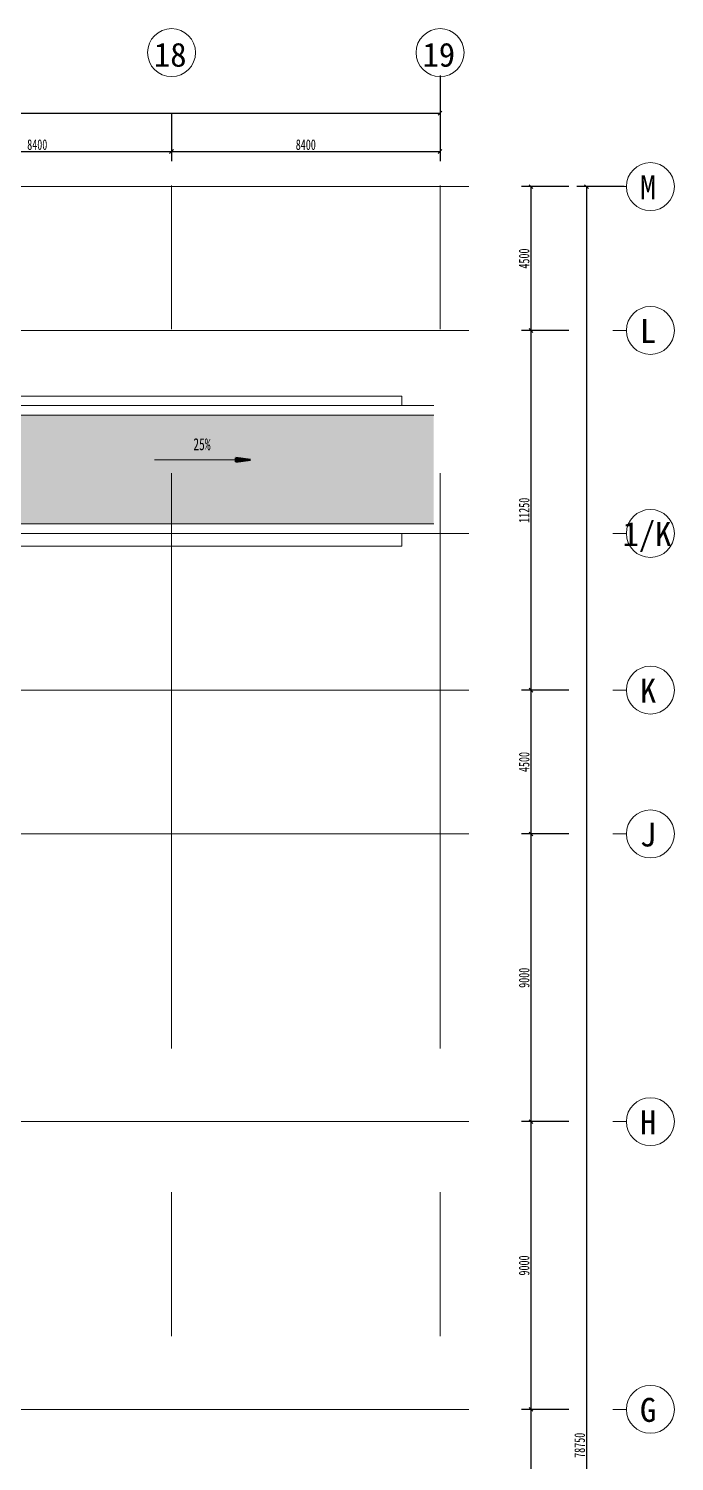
# Model space of a CAD drawing. Header units: millimetres. Extents: x 124696 to 347024, y 412631 to 564609.
# Drawn here: x 288003 to 308200, y 499725 to 544544 of the extents above; entities that cross this region are included whole.
import ezdxf

# ---------------------------------------------------------------- set-up
doc = ezdxf.new("R2010")
doc.units = ezdxf.units.MM
doc.header["$LTSCALE"] = 1500
doc.header["$MEASUREMENT"] = 0
doc.linetypes.add('二层平面图$0$轴网线_12_3_3_3 mm', pattern=[21, 12, -3, 3, -3])
doc.layers.add('0-建筑底图', color=7, linetype='Continuous')
for name, color, linetype, lineweight in [('二层平面图$0$A-ANNO-AXIS-TEXT', 7, 'Continuous', 15), ('二层平面图$0$A-DRAN-NOTE', 245, 'Continuous', 15), ('二层平面图$0$A-DRAN-NOTE-1', 245, 'Continuous', 50), ('二层平面图$0$A-LINE', 7, 'Continuous', 9), ('二层平面图$0$ANNO-DIMS', 3, 'Continuous', 15), ('二层平面图$0$ANNO-DOTE-1', 10, '二层平面图$0$轴网线_12_3_3_3 mm', 15), ('二层平面图$0$FLOR-PATT', 99, 'Continuous', 9)]:
    doc.layers.add(name, color=color, linetype=linetype, lineweight=lineweight)
doc.styles.add('二层平面图$0$黑体', font='simhei.ttf', dxfattribs={"width": 0.7, "height": 375})
doc.styles.add('二层平面图$0$黑体_3', font='simhei.ttf', dxfattribs={"height": 750})
doc.styles.add('二层平面图$0$黑体_5', font='simhei.ttf', dxfattribs={"width": 0.7, "height": 330})
doc.dimstyles.new('二层平面图$0$直线_2_2mm_黑体_引线_文字在上', dxfattribs={"dimscale": 304.8, "dimtxt": 412.811453, "dimasz": 0.393701, "dimexe": 0.984252, "dimexo": 0.0625, "dimgap": 0.147638, "dimtad": 1, "dimdec": 0, "dimzin": 0, "dimdsep": 46, "dimtxsty": '二层平面图$0$黑体_5', "dimblk1": '二层平面图$0$_Oblique', "dimblk2": '二层平面图$0$_Oblique', "dimsah": 1, "dimcen": 0.09, "dimazin": 0, "dimtfac": 1, "dimtdec": 4, "dimtix": 1, "dimtmove": 0, "dimatfit": 3, "dimfxl": 3.937008, "dimfxlon": 1, "dimtvp": 1, "dimtolj": 1, "dimtzin": 0, "dimarcsym": 2})
doc.dimstyles.new('二层平面图$0$直线_2_2mm_黑体_引线_文字在上_3', dxfattribs={"dimscale": 304.8, "dimtxt": 412.811453, "dimasz": 0.393701, "dimexe": 0.984252, "dimexo": 0.0625, "dimgap": 0.147638, "dimtad": 1, "dimdec": 0, "dimzin": 0, "dimdsep": 46, "dimtxsty": '二层平面图$0$黑体_5', "dimblk1": '二层平面图$0$_Oblique', "dimblk2": '二层平面图$0$_Oblique', "dimsah": 1, "dimcen": 0.09, "dimazin": 0, "dimtfac": 1, "dimtdec": 4, "dimtix": 1, "dimtmove": 0, "dimatfit": 3, "dimfxl": 3.937008, "dimfxlon": 1, "dimtvp": 1, "dimtolj": 1, "dimtzin": 0, "dimarcsym": 2})

# ---------------------------------------------------------------- blocks, each defined once
blk = doc.blocks.new('二层平面图$0$轴网 - 10mm圆_主轴号-315064-104-2F')
at = {"layer": '二层平面图$0$A-ANNO-AXIS-TEXT'}
blk.add_circle((0, 0), 5, dxfattribs=at)
blk = doc.blocks.new('二层平面图$0$_Oblique')
at = {"color": 0, "linetype": 'ByBlock', "lineweight": -2}
blk.add_line((-0.5, -0.5), (0.5, 0.5), dxfattribs=at)
blk = doc.blocks.new('*D2304')
at = {"layer": '二层平面图$0$ANNO-DIMS', "color": 0, "lineweight": -2, "transparency": 16777216}
for p, q in [((159724, 83250), (158243, 83250)), ((158543, 83250), (158543, 78750)), ((159724, 78750), (158243, 78750))]:
    blk.add_line(p, q, dxfattribs=at)
at = {"layer": '二层平面图$0$ANNO-DIMS', "color": 0, "lineweight": -2, "transparency": 16777216, "xscale": 120, "yscale": 120, "zscale": 120}
for p, rotation in [((158543, 83250), 90), ((158543, 78750), 270)]:
    blk.add_blockref('二层平面图$0$_Oblique', p, dxfattribs=dict(at, rotation=rotation))
at = {"layer": '二层平面图$0$ANNO-DIMS', "color": 0, "transparency": 16777216, "insert": (158331, 81000), "char_height": 330, "width": 806.42, "attachment_point": 5, "rotation": 90, "style": '二层平面图$0$黑体_5'}
blk.add_mtext('\\A1;4500', dxfattribs=at)
blk = doc.blocks.new('*D2305')
at = {"layer": '二层平面图$0$ANNO-DIMS', "color": 0, "lineweight": -2, "transparency": 16777216}
for p, q in [((159724, 78750), (158243, 78750)), ((158543, 78750), (158543, 67500)), ((159724, 67500), (158243, 67500))]:
    blk.add_line(p, q, dxfattribs=at)
at = {"layer": '二层平面图$0$ANNO-DIMS', "color": 0, "lineweight": -2, "transparency": 16777216, "xscale": 120, "yscale": 120, "zscale": 120}
for p, rotation in [((158543, 78750), 90), ((158543, 67500), 270)]:
    blk.add_blockref('二层平面图$0$_Oblique', p, dxfattribs=dict(at, rotation=rotation))
at = {"layer": '二层平面图$0$ANNO-DIMS', "color": 0, "transparency": 16777216, "insert": (158331, 73125), "char_height": 330, "width": 1008.03, "attachment_point": 5, "rotation": 90, "style": '二层平面图$0$黑体_5'}
blk.add_mtext('\\A1;11250', dxfattribs=at)
blk = doc.blocks.new('*D2259')
at = {"layer": '二层平面图$0$ANNO-DIMS', "color": 0, "lineweight": -2, "transparency": 16777216}
for p, q in [((159724, 67500), (158243, 67500)), ((158543, 67500), (158543, 63000)), ((159724, 63000), (158243, 63000))]:
    blk.add_line(p, q, dxfattribs=at)
at = {"layer": '二层平面图$0$ANNO-DIMS', "color": 0, "lineweight": -2, "transparency": 16777216, "xscale": 120, "yscale": 120, "zscale": 120}
for p, rotation in [((158543, 67500), 90), ((158543, 63000), 270)]:
    blk.add_blockref('二层平面图$0$_Oblique', p, dxfattribs=dict(at, rotation=rotation))
at = {"layer": '二层平面图$0$ANNO-DIMS', "color": 0, "transparency": 16777216, "insert": (158331, 65250), "char_height": 330, "width": 806.42, "attachment_point": 5, "rotation": 90, "style": '二层平面图$0$黑体_5'}
blk.add_mtext('\\A1;4500', dxfattribs=at)
blk = doc.blocks.new('*D2260')
at = {"layer": '二层平面图$0$ANNO-DIMS', "color": 0, "lineweight": -2, "transparency": 16777216}
for p, q in [((159724, 63000), (158243, 63000)), ((158543, 63000), (158543, 54000)), ((159724, 54000), (158243, 54000))]:
    blk.add_line(p, q, dxfattribs=at)
at = {"layer": '二层平面图$0$ANNO-DIMS', "color": 0, "lineweight": -2, "transparency": 16777216, "xscale": 120, "yscale": 120, "zscale": 120}
for p, rotation in [((158543, 63000), 90), ((158543, 54000), 270)]:
    blk.add_blockref('二层平面图$0$_Oblique', p, dxfattribs=dict(at, rotation=rotation))
at = {"layer": '二层平面图$0$ANNO-DIMS', "color": 0, "transparency": 16777216, "insert": (158331, 58500), "char_height": 330, "width": 806.42, "attachment_point": 5, "rotation": 90, "style": '二层平面图$0$黑体_5'}
blk.add_mtext('\\A1;9000', dxfattribs=at)
blk = doc.blocks.new('*D2261')
at = {"layer": '二层平面图$0$ANNO-DIMS', "color": 0, "lineweight": -2, "transparency": 16777216}
for p, q in [((159724, 54000), (158243, 54000)), ((158543, 54000), (158543, 45000)), ((159724, 45000), (158243, 45000))]:
    blk.add_line(p, q, dxfattribs=at)
at = {"layer": '二层平面图$0$ANNO-DIMS', "color": 0, "lineweight": -2, "transparency": 16777216, "xscale": 120, "yscale": 120, "zscale": 120}
for p, rotation in [((158543, 54000), 90), ((158543, 45000), 270)]:
    blk.add_blockref('二层平面图$0$_Oblique', p, dxfattribs=dict(at, rotation=rotation))
at = {"layer": '二层平面图$0$ANNO-DIMS', "color": 0, "transparency": 16777216, "insert": (158331, 49500), "char_height": 330, "width": 806.42, "attachment_point": 5, "rotation": 90, "style": '二层平面图$0$黑体_5'}
blk.add_mtext('\\A1;9000', dxfattribs=at)
blk = doc.blocks.new('*D2262')
at = {"layer": '二层平面图$0$ANNO-DIMS', "color": 0, "lineweight": -2, "transparency": 16777216}
for p, q in [((159724, 45000), (158243, 45000)), ((158543, 45000), (158543, 36000)), ((159724, 36000), (158243, 36000))]:
    blk.add_line(p, q, dxfattribs=at)
at = {"layer": '二层平面图$0$ANNO-DIMS', "color": 0, "lineweight": -2, "transparency": 16777216, "xscale": 120, "yscale": 120, "zscale": 120}
for p, rotation in [((158543, 45000), 90), ((158543, 36000), 270)]:
    blk.add_blockref('二层平面图$0$_Oblique', p, dxfattribs=dict(at, rotation=rotation))
at = {"layer": '二层平面图$0$ANNO-DIMS', "color": 0, "transparency": 16777216, "insert": (158331, 40500), "char_height": 330, "width": 806.42, "attachment_point": 5, "rotation": 90, "style": '二层平面图$0$黑体_5'}
blk.add_mtext('\\A1;9000', dxfattribs=at)
blk = doc.blocks.new('*D2267')
at = {"layer": '二层平面图$0$ANNO-DIMS', "color": 0, "lineweight": -2, "transparency": 16777216}
for p, q in [((161462, 83250), (159981, 83250)), ((160281, 83250), (160281, 4500)), ((161462, 4500), (159981, 4500))]:
    blk.add_line(p, q, dxfattribs=at)
at = {"layer": '二层平面图$0$ANNO-DIMS', "color": 0, "lineweight": -2, "transparency": 16777216, "xscale": 120, "yscale": 120, "zscale": 120}
for p, rotation in [((160281, 83250), 90), ((160281, 4500), 270)]:
    blk.add_blockref('二层平面图$0$_Oblique', p, dxfattribs=dict(at, rotation=rotation))
at = {"layer": '二层平面图$0$ANNO-DIMS', "color": 0, "transparency": 16777216, "insert": (160069, 43875), "char_height": 330, "width": 1008.03, "attachment_point": 5, "rotation": 90, "style": '二层平面图$0$黑体_5'}
blk.add_mtext('\\A1;78750', dxfattribs=at)
blk = doc.blocks.new('*D2684')
at = {"layer": '二层平面图$0$ANNO-DIMS', "color": 0, "lineweight": -2, "transparency": 16777216}
for p, q in [((138900, 85531), (138900, 84050)), ((147300, 85531), (147300, 84050)), ((138900, 84350), (147300, 84350))]:
    blk.add_line(p, q, dxfattribs=at)
at = {"layer": '二层平面图$0$ANNO-DIMS', "color": 0, "lineweight": -2, "transparency": 16777216, "xscale": 120, "yscale": 120, "zscale": 120, "rotation": 180}
blk.add_blockref('二层平面图$0$_Oblique', (138900, 84350), dxfattribs=at)
at = {"layer": '二层平面图$0$ANNO-DIMS', "color": 0, "lineweight": -2, "transparency": 16777216, "xscale": 120, "yscale": 120, "zscale": 120}
blk.add_blockref('二层平面图$0$_Oblique', (147300, 84350), dxfattribs=at)
at = {"layer": '二层平面图$0$ANNO-DIMS', "color": 0, "transparency": 16777216, "insert": (143100, 84562), "char_height": 330, "width": 806.42, "attachment_point": 5, "style": '二层平面图$0$黑体_5'}
blk.add_mtext('\\A1;8400', dxfattribs=at)
blk = doc.blocks.new('*D2685')
at = {"layer": '二层平面图$0$ANNO-DIMS', "color": 0, "lineweight": -2, "transparency": 16777216}
for p, q in [((147300, 85531), (147300, 84050)), ((155700, 85531), (155700, 84050)), ((147300, 84350), (155700, 84350))]:
    blk.add_line(p, q, dxfattribs=at)
at = {"layer": '二层平面图$0$ANNO-DIMS', "color": 0, "lineweight": -2, "transparency": 16777216, "xscale": 120, "yscale": 120, "zscale": 120, "rotation": 180}
blk.add_blockref('二层平面图$0$_Oblique', (147300, 84350), dxfattribs=at)
at = {"layer": '二层平面图$0$ANNO-DIMS', "color": 0, "lineweight": -2, "transparency": 16777216, "xscale": 120, "yscale": 120, "zscale": 120}
blk.add_blockref('二层平面图$0$_Oblique', (155700, 84350), dxfattribs=at)
at = {"layer": '二层平面图$0$ANNO-DIMS', "color": 0, "transparency": 16777216, "insert": (151500, 84562), "char_height": 330, "width": 806.42, "attachment_point": 5, "style": '二层平面图$0$黑体_5'}
blk.add_mtext('\\A1;8400', dxfattribs=at)
blk = doc.blocks.new('*D2686')
at = {"layer": '二层平面图$0$ANNO-DIMS', "color": 0, "lineweight": -2, "transparency": 16777216}
for p, q in [((94500, 86731), (94500, 85250)), ((155700, 86731), (155700, 85250)), ((94500, 85550), (155700, 85550))]:
    blk.add_line(p, q, dxfattribs=at)
at = {"layer": '二层平面图$0$ANNO-DIMS', "color": 0, "lineweight": -2, "transparency": 16777216, "xscale": 120, "yscale": 120, "zscale": 120, "rotation": 180}
blk.add_blockref('二层平面图$0$_Oblique', (94500, 85550), dxfattribs=at)
at = {"layer": '二层平面图$0$ANNO-DIMS', "color": 0, "lineweight": -2, "transparency": 16777216, "xscale": 120, "yscale": 120, "zscale": 120}
blk.add_blockref('二层平面图$0$_Oblique', (155700, 85550), dxfattribs=at)
at = {"layer": '二层平面图$0$ANNO-DIMS', "color": 0, "transparency": 16777216, "insert": (125100, 85762), "char_height": 330, "width": 1008.03, "attachment_point": 5, "style": '二层平面图$0$黑体_5'}
blk.add_mtext('\\A1;61200', dxfattribs=at)
blk = doc.blocks.new('二层平面图')
at = {"layer": '二层平面图$0$A-DRAN-NOTE-1'}
blk.add_hatch(color=8, dxfattribs=at).paths.add_polyline_path([(149765.1, 74702.6), (149315.1, 74761.9), (149315.1, 74643.4)])
at = {"layer": '二层平面图$0$FLOR-PATT'}
h = blk.add_hatch(dxfattribs=at)
h.set_pattern_fill('FP_131', color=8, style=0, pattern_type=2)
h.set_pattern_definition([(90, (7629.41, 0), (-154.349, 159.099), [42.187, -276.011]), (45.868, (7629.41, 0), (-154.34837, 159.0998), [41.562, -180.104]), (134.132, (7629.41, 0), (-154.34837, -159.0998), [41.562, -180.104])])
h.paths.add_polyline_path([(155500, 72700), (155500, 76100), (141300, 76100), (141300, 72700), (154900, 72700)])
at = {"layer": '二层平面图$0$A-DRAN-NOTE', "color": 8}
blk.add_line((146765.1, 74702.6), (149765.1, 74702.6), dxfattribs=at)
at = {"layer": '二层平面图$0$A-DRAN-NOTE-1', "color": 8}
for p, q in [((149765.1, 74702.6), (149315.1, 74761.9)), ((149315.1, 74761.9), (149315.1, 74643.4)), ((149315.1, 74643.4), (149765.1, 74702.6))]:
    blk.add_line(p, q, dxfattribs=at)
at = {"layer": '二层平面图$0$A-LINE', "color": 8}
for p, q in [((125800, 76700), (154500, 76700)), ((154500, 76400), (154500, 76700)), ((154900, 76400), (125800, 76400)), ((154900, 76400), (155500, 76400)), ((126900, 76100), (155500, 76100)), ((155500, 72700), (126900, 72700)), ((103500, 72400), (154900, 72400)), ((154500, 72000), (154500, 72400)), ((154500, 72000), (103500, 72000))]:
    blk.add_line(p, q, dxfattribs=at)
at = {"layer": '二层平面图$0$ANNO-DOTE-1', "color": 8}
for p, q in [((147300, -6710.3), (147300, 86692)), ((155700, -6710.3), (155700, 86692)), ((-18896.2, 83250), (161528.2, 83250)), ((-18896.2, 78750), (161528.2, 78750)), ((-18896.2, 72400), (161528.2, 72400)), ((-18896.2, 67500), (161528.2, 67500)), ((-18896.2, 63000), (161528.2, 63000)), ((-18896.2, 54000), (161528.2, 54000)), ((-18896.2, 45000), (161528.2, 45000))]:
    blk.add_line(p, q, dxfattribs=at)
at = {"layer": '二层平面图$0$A-ANNO-AXIS-TEXT', "color": 8, "xscale": 149.9999999999999, "yscale": 149.9999999999999, "zscale": 149.9999999999999}
for p in [(147300, 87442), (155700, 87442)]:
    blk.add_blockref('二层平面图$0$轴网 - 10mm圆_主轴号-315064-104-2F', p, dxfattribs=at)
at = {"layer": '二层平面图$0$A-ANNO-AXIS-TEXT', "color": 8, "xscale": 149.9999999999999, "yscale": 149.9999999999999, "zscale": 149.9999999999999, "rotation": 269.9999999999997}
for p in [(162278.2, 83250), (162278.2, 78750), (162278.2, 72400), (162278.2, 67500), (162278.2, 63000), (162278.2, 54000), (162278.2, 45000)]:
    blk.add_blockref('二层平面图$0$轴网 - 10mm圆_主轴号-315064-104-2F', p, dxfattribs=at)
at = {"layer": '二层平面图$0$A-ANNO-AXIS-TEXT', "color": 8, "char_height": 750, "attachment_point": 1, "style": '二层平面图$0$黑体_3'}
for s, insert, width in [('18', (146749.7, 87751.3), 1322.784), ('19', (155149.7, 87751.3), 1322.784), ('\\f黑体|b0|i0|c134|p49|;M', (161951.1, 83607.9), 661.392), ('\\f黑体|b0|i0|c134|p49|;L', (161951.1, 79107.9), 661.392), ('1/K', (161405.9, 72757.9), 1984.177), ('\\f黑体|b0|i0|c134|p49|;K', (161951.1, 67857.9), 661.392), ('\\f黑体|b0|i0|c134|p49|;J', (161951.1, 63357.9), 661.392), ('\\f黑体|b0|i0|c134|p49|;H', (161951.1, 54357.9), 661.392), ('\\f黑体|b0|i0|c134|p49|;G', (161951.1, 45357.9), 661.392)]:
    blk.add_mtext(s, dxfattribs=dict(at, insert=insert, width=width))
at = {"layer": '二层平面图$0$A-DRAN-NOTE', "color": 8, "insert": (147983.6, 75380.4), "char_height": 375, "width": 675.457, "attachment_point": 1, "line_spacing_factor": 0.872751, "style": '二层平面图$0$黑体'}
blk.add_mtext('25%', dxfattribs=at)
at = {"layer": '二层平面图$0$ANNO-DIMS', "color": 8}
for base, p1, p2, override, picture, middle in [((155700, 85550.4), (94500, 86750.4), (155700, 86750.4), {"dimpost": '<>', "dimfxl": 61200}, '*D2686', (125100, 85762.2)), ((147300, 84350.4), (138900, 85550.4), (147300, 85550.4), {"dimpost": '<>', "dimfxl": 8400}, '*D2684', (143100, 84562.2)), ((155700, 84350.4), (147300, 85550.4), (155700, 85550.4), {"dimpost": '<>', "dimfxl": 8400}, '*D2685', (151500, 84562.2))]:
    dim = blk.add_linear_dim(base=base, p1=p1, p2=p2, dimstyle='二层平面图$0$直线_2_2mm_黑体_引线_文字在上_3', override=override, dxfattribs=at)
    dim.commit()
    dim.dimension.update_dxf_attribs({"geometry": picture, "text_midpoint": middle})
for base, p1, p2, override, picture, middle in [((158543.3, 78750), (159743.3, 83250), (159743.3, 78750), {"dimpost": '<>', "dimfxl": 4500}, '*D2304', (158331.5, 81000)), ((160281.1, 4500), (161481.1, 83250), (161481.1, 4500), {"dimpost": '<>', "dimfxl": 78750}, '*D2267', (160069.2, 43875)), ((158543.3, 67500), (159743.3, 78750), (159743.3, 67500), {"dimpost": '<>', "dimfxl": 11250}, '*D2305', (158331.5, 73125)), ((158543.3, 63000), (159743.3, 67500), (159743.3, 63000), {"dimpost": '<>', "dimfxl": 4500}, '*D2259', (158331.5, 65250)), ((158543.3, 54000), (159743.3, 63000), (159743.3, 54000), {"dimpost": '<>', "dimfxl": 9000}, '*D2260', (158331.5, 58500)), ((158543.3, 45000), (159743.3, 54000), (159743.3, 45000), {"dimpost": '<>', "dimfxl": 9000}, '*D2261', (158331.5, 49500)), ((158543.3, 36000), (159743.3, 45000), (159743.3, 36000), {"dimpost": '<>', "dimfxl": 9000}, '*D2262', (158331.5, 40500))]:
    dim = blk.add_linear_dim(base=base, p1=p1, p2=p2, angle=90, dimstyle='二层平面图$0$直线_2_2mm_黑体_引线_文字在上', override=override, dxfattribs=at)
    dim.commit()
    dim.dimension.update_dxf_attribs({"geometry": picture, "text_midpoint": middle})

msp = doc.modelspace()

# ---------------------------------------------------------------- block references
at = {"layer": '0-建筑底图'}
msp.add_blockref('二层平面图', (145172, 456352), dxfattribs=at)

doc.saveas('drawing.dxf')
